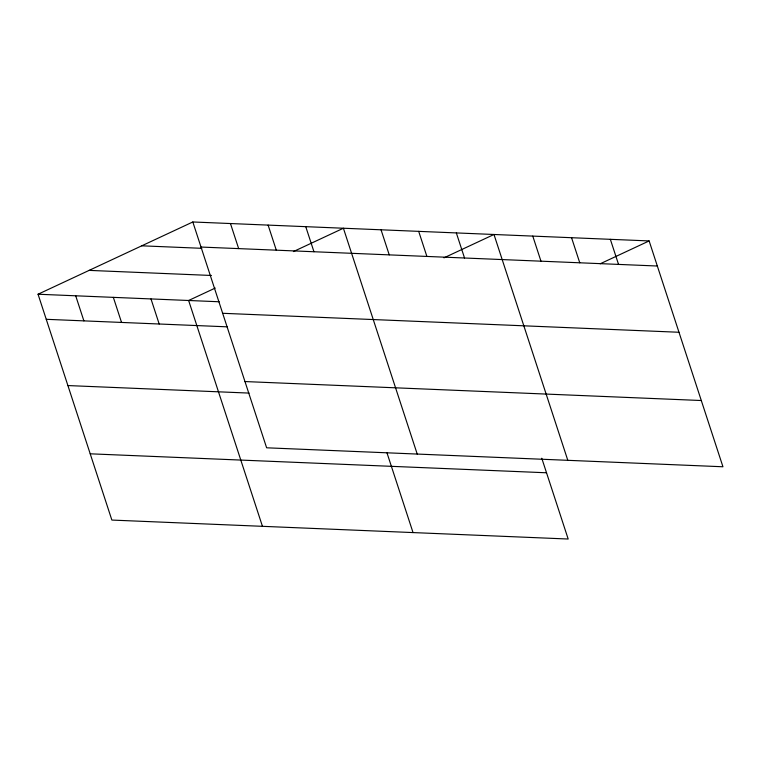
<?xml version="1.0" encoding="UTF-8"?>
<svg xmlns="http://www.w3.org/2000/svg" width="761" height="761" viewBox="0 0 761 761"><rect width="100%" height="100%" fill="white"/><g stroke="black" fill="none" stroke-linecap="round" stroke-linejoin="round"><path stroke-width="1.14" d="M541.775 458.236L568.182 539.026L111.867 520.067L38.05 294.231L192.818 221.974L649.133 240.933L722.95 466.769L266.626 447.801L192.818 221.974M215.239 288.067L188.633 300.49L262.45 526.327M293.394 251.577L343.401 228.233L417.218 454.06M443.977 257.836L493.984 234.483L567.801 460.319M600.191 263.791L649.133 240.933M201.009 247.049L657.333 266.017M141.746 245.813L201.741 248.314M89.123 270.383L211.472 275.472M38.05 294.231L219.225 301.765M222.669 313.294L678.983 332.262M46.25 319.306L227.425 326.84M244.975 381.556L701.3 400.524M67.9 385.561L249.075 393.085M90.207 453.813L546.531 472.781M610.351 239.325L618.541 264.4M571.559 237.708L579.758 262.792M532.776 236.1L540.966 261.175M456.343 232.923L464.533 257.998M418.693 231.363L426.892 256.438M381.042 229.793L389.242 254.868M386.997 452.9L413.033 532.576M305.751 226.664L313.951 251.739M268.11 225.104L276.3 250.179M230.459 223.534L238.659 248.609M150.992 298.921L159.182 324.005M113.341 297.361L121.541 322.436M75.7 295.791L83.891 320.876"/></g></svg>
